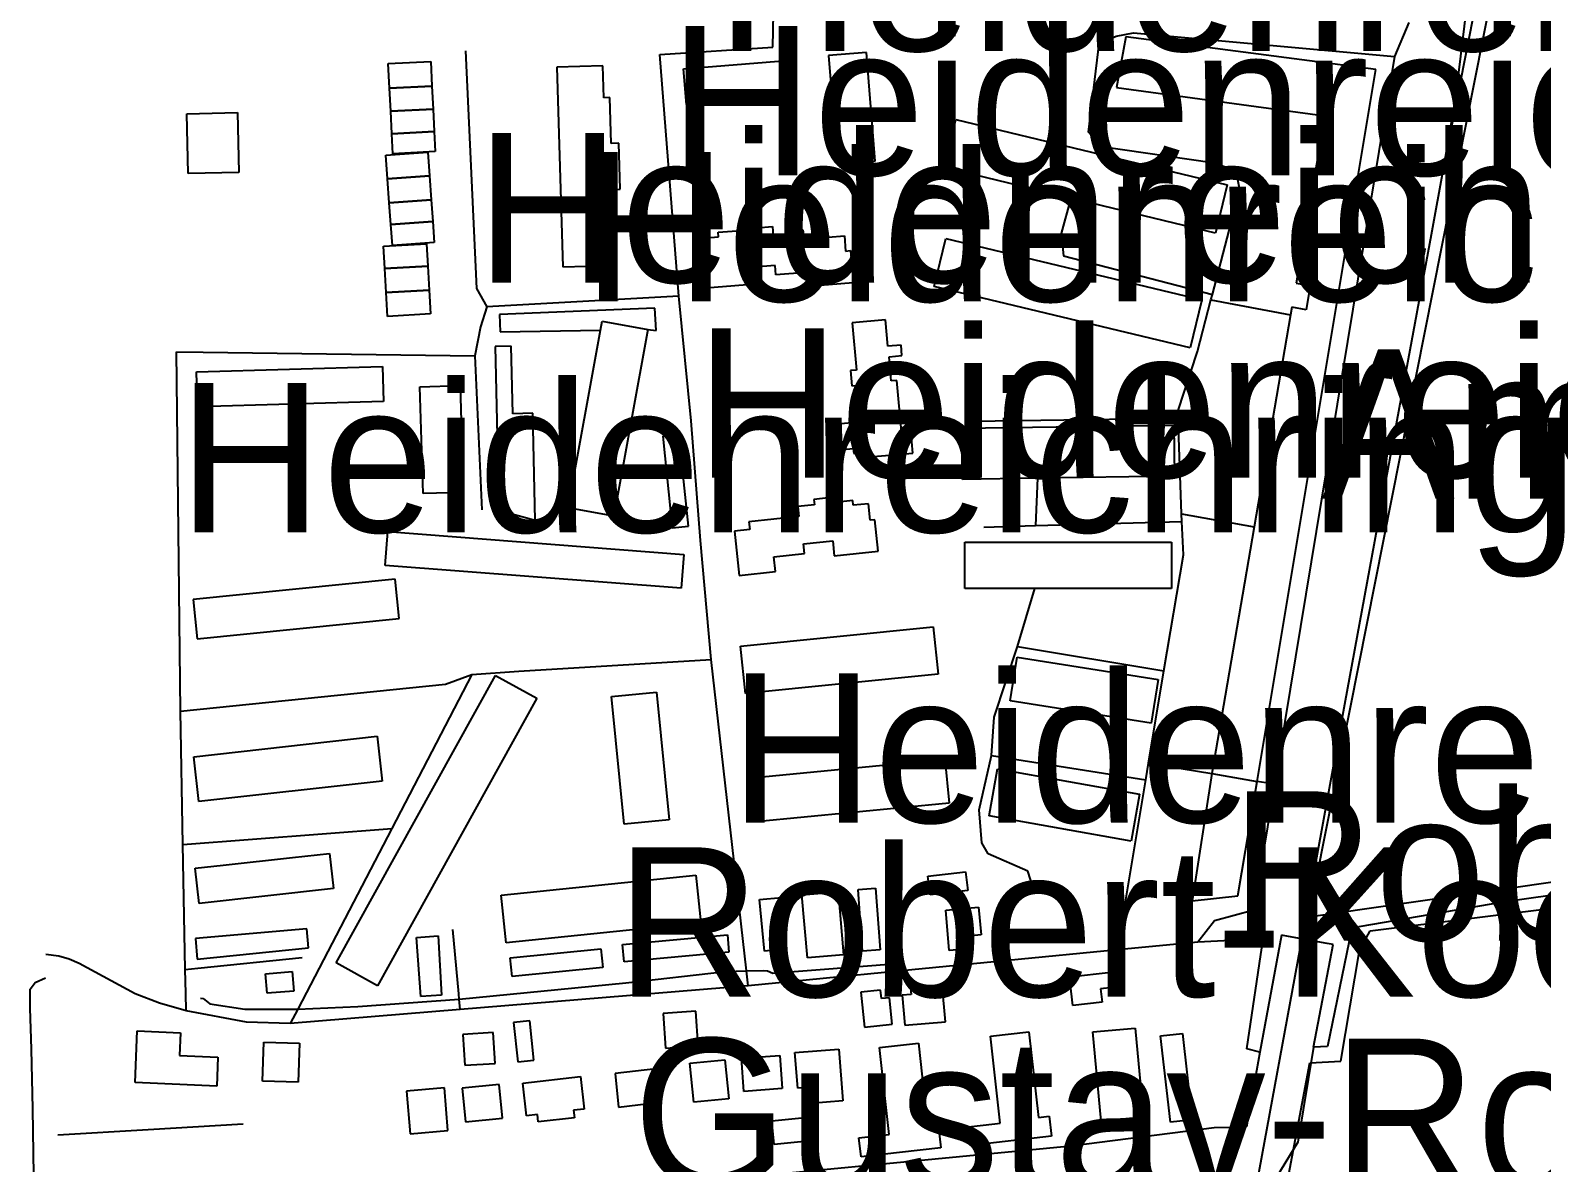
# Model space of a CAD drawing. Extents: x -3657 to 4700, y -7332 to 8131.
# Drawn here: x -3051.8 to -2612.7, y 2268.6 to 2597.7 of the extents above; entities that cross this region are included whole.
import ezdxf

# ---------------------------------------------------------------- set-up
doc = ezdxf.new("R2010")
doc.units = 0
for name, color, linetype in [('OSM_BUILDING_APARTMENTS', 9, 'CONTINUOUS'), ('OSM_BUILDING_DETACHED', 9, 'CONTINUOUS'), ('OSM_BUILDING_GARAGE', 9, 'CONTINUOUS'), ('OSM_BUILDING_TERRACE', 9, 'CONTINUOUS'), ('OSM_BUILDING_YES', 9, 'CONTINUOUS'), ('OSM_HIGHWAY_CYCLEWAY', 8, 'CONTINUOUS'), ('OSM_HIGHWAY_FOOTWAY', 8, 'CONTINUOUS'), ('OSM_HIGHWAY_RESIDENTIAL', 8, 'CONTINUOUS'), ('OSM_HIGHWAY_SERVICE', 8, 'CONTINUOUS'), ('OSM_LABELS', 8, 'CONTINUOUS'), ('OSM_LANDUSE_FARMLAND', 3, 'CONTINUOUS'), ('OSM_RAILWAY_RAIL', 5, 'CONTINUOUS')]:
    doc.layers.add(name, color=color, linetype=linetype)

msp = doc.modelspace()

# ---------------------------------------------------------------- linework, layer by layer
at = {"layer": 'OSM_BUILDING_APARTMENTS'}
for p, q in [((-2733.528387, 2595.861575), (-2736.228455, 2581.072649)), ((-2660.861663, 2586.298811), (-2733.528387, 2595.861575)), ((-2695.363378, 2379.387291), (-2660.861663, 2586.298811)), ((-2736.228455, 2581.072649), (-2675.712038, 2572.821986)), ((-2675.712038, 2572.821986), (-2684.047361, 2524.229803)), ((-2684.047361, 2524.229803), (-2679.974505, 2523.551514)), ((-2679.974505, 2523.551514), (-2681.089421, 2516.512875)), ((-2685.253291, 2517.213403), (-2685.624929, 2515.022863)), ((-2681.089421, 2516.512875), (-2685.253291, 2517.213403)), ((-2685.624929, 2515.022863), (-2696.182499, 2453.431993)), ((-2696.182499, 2453.431993), (-2708.476911, 2381.733504)), ((-2962.973512, 2326.703135), (-2916.640038, 2410.255003)), ((-2916.640038, 2410.255003), (-2904.633836, 2403.605546)), ((-2904.633836, 2403.605546), (-2950.959726, 2320.053679)), ((-2708.476911, 2381.733504), (-2714.27144, 2344.727833)), ((-2700.945541, 2346.151128), (-2695.363378, 2379.387291)), ((-2714.27144, 2344.727833), (-2700.945541, 2346.151128)), ((-2950.959726, 2320.053679), (-2962.973512, 2326.703135))]:
    msp.add_line(p, q, dxfattribs=at)
at = {"layer": 'OSM_BUILDING_DETACHED'}
for p, q in [((-3021.36628, 2291.910243), (-3020.706432, 2306.899319)), ((-3020.706432, 2306.899319), (-3008.161733, 2306.343344)), ((-3008.161733, 2306.343344), (-3008.449943, 2299.771724)), ((-3008.449943, 2299.771724), (-2997.270447, 2299.282466)), ((-2997.270447, 2299.282466), (-2997.642085, 2290.86501)), ((-2997.642085, 2290.86501), (-3021.36628, 2291.910243))]:
    msp.add_line(p, q, dxfattribs=at)
at = {"layer": 'OSM_BUILDING_GARAGE'}
for p, q in [((-2971.422602, 2336.577245), (-3003.815837, 2333.764013)), ((-2970.944781, 2331.050857), (-2971.422602, 2336.577245)), ((-3003.815837, 2333.764013), (-3003.300094, 2327.781726)), ((-2939.590618, 2334.086478), (-2933.318268, 2334.531258)), ((-2938.36952, 2316.906862), (-2939.590618, 2334.086478)), ((-2933.318268, 2334.531258), (-2932.370211, 2317.329403)), ((-3003.300094, 2327.781726), (-2970.944781, 2331.050857)), ((-2932.370211, 2317.329403), (-2938.36952, 2316.906862))]:
    msp.add_line(p, q, dxfattribs=at)
at = {"layer": 'OSM_BUILDING_TERRACE'}
for p, q in [((-2772.83865, 2305.375948), (-2761.636401, 2306.621331)), ((-2761.636401, 2306.621331), (-2758.868073, 2281.747026)), ((-2743.046886, 2306.610212), (-2730.752474, 2307.722161)), ((-2740.703288, 2280.690675), (-2743.046886, 2306.610212)), ((-2730.752474, 2307.722161), (-2728.401291, 2281.802624)), ((-2805.102949, 2302.084578), (-2793.74901, 2303.341081)), ((-2802.289114, 2276.787733), (-2805.102949, 2302.084578)), ((-2793.74901, 2303.341081), (-2790.988266, 2278.477895)), ((-2770.024815, 2280.079102), (-2772.83865, 2305.375948)), ((-2779.224767, 2279.000512), (-2771.564461, 2279.91231)), ((-2771.564461, 2279.91231), (-2770.024815, 2280.079102)), ((-2758.868073, 2281.747026), (-2755.781197, 2282.091731)), ((-2755.781197, 2282.091731), (-2755.144102, 2276.331833)), ((-2728.401291, 2281.802624), (-2740.703288, 2280.690675)), ((-2811.033998, 2275.820337), (-2802.289114, 2276.787733)), ((-2810.427241, 2270.338427), (-2811.033998, 2275.820337)), ((-2790.988266, 2278.477895), (-2787.901391, 2278.8226)), ((-2787.901391, 2278.8226), (-2787.241543, 2272.90703)), ((-2778.595257, 2273.585319), (-2779.224767, 2279.000512)), ((-2755.144102, 2276.331833), (-2778.595257, 2273.585319)), ((-2787.241543, 2272.90703), (-2810.427241, 2270.338427))]:
    msp.add_line(p, q, dxfattribs=at)
at = {"layer": 'OSM_BUILDING_YES'}
for p, q in [((-2808.887595, 2591.258105), (-2819.885064, 2590.368545)), ((-2806.316463, 2559.667626), (-2808.887595, 2591.258105)), ((-2947.774252, 2588.033452), (-2935.449502, 2588.645024)), ((-2947.417782, 2580.894737), (-2947.774252, 2588.033452)), ((-2935.449502, 2588.645024), (-2935.093032, 2581.50631)), ((-2885.467902, 2587.41076), (-2898.786216, 2587.010458)), ((-2898.786216, 2587.010458), (-2897.034205, 2528.933348)), ((-2885.187277, 2578.114864), (-2885.467902, 2587.41076)), ((-2862.001578, 2586.487842), (-2831.997449, 2588.978609)), ((-2831.997449, 2588.978609), (-2831.140405, 2578.670839)), ((-2819.885064, 2590.368545), (-2817.313932, 2558.778067)), ((-2861.144534, 2576.191192), (-2862.001578, 2586.487842)), ((-2935.093032, 2581.50631), (-2947.417782, 2580.894737)), ((-2947.417782, 2580.894737), (-2935.093032, 2581.50631)), ((-2947.084066, 2574.211922), (-2947.417782, 2580.894737)), ((-2935.093032, 2581.50631), (-2934.759316, 2574.823494)), ((-2883.412513, 2578.170462), (-2885.187277, 2578.114864)), ((-2883.010536, 2564.827071), (-2883.412513, 2578.170462)), ((-2831.140405, 2578.670839), (-2861.144534, 2576.191192)), ((-3006.311125, 2573.478036), (-2991.559347, 2573.811621)), ((-3005.924317, 2556.087149), (-3006.311125, 2573.478036)), ((-2991.559347, 2573.811621), (-2991.17254, 2556.420734)), ((-2934.759316, 2574.823494), (-2947.084066, 2574.211922)), ((-2947.084066, 2574.211922), (-2934.759316, 2574.823494)), ((-2946.765518, 2567.673661), (-2947.084066, 2574.211922)), ((-2934.759316, 2574.823494), (-2934.440769, 2568.285233)), ((-2786.278316, 2557.810671), (-2782.895646, 2571.810112)), ((-2782.895646, 2571.810112), (-2704.062755, 2552.78466)), ((-2934.440769, 2568.285233), (-2946.765518, 2567.673661)), ((-2946.765518, 2567.673661), (-2934.440769, 2568.285233)), ((-2946.477309, 2561.847047), (-2946.765518, 2567.673661)), ((-2934.440769, 2568.285233), (-2934.152559, 2562.458619)), ((-2880.77312, 2564.893788), (-2883.010536, 2564.827071)), ((-2880.371144, 2551.517038), (-2880.77312, 2564.893788)), ((-2948.479607, 2561.480103), (-2936.3293, 2562.347424)), ((-2947.986617, 2554.586018), (-2948.479607, 2561.480103)), ((-2934.152559, 2562.458619), (-2946.477309, 2561.847047)), ((-2936.3293, 2562.347424), (-2935.83631, 2555.453338)), ((-2991.17254, 2556.420734), (-3005.924317, 2556.087149)), ((-2817.313932, 2558.778067), (-2806.316463, 2559.667626)), ((-2749.524016, 2548.937316), (-2786.278316, 2557.810671)), ((-2935.83631, 2555.453338), (-2947.986617, 2554.586018)), ((-2947.986617, 2554.586018), (-2935.83631, 2555.453338)), ((-2947.486042, 2547.547379), (-2947.986617, 2554.586018)), ((-2935.83631, 2555.453338), (-2935.335735, 2548.414699)), ((-2881.971465, 2551.47256), (-2880.371144, 2551.517038)), ((-2881.637749, 2540.341948), (-2881.971465, 2551.47256)), ((-2704.062755, 2552.78466), (-2707.445425, 2538.785219)), ((-2935.335735, 2548.414699), (-2947.486042, 2547.547379)), ((-2947.486042, 2547.547379), (-2935.335735, 2548.414699)), ((-2947.038559, 2541.320463), (-2947.486042, 2547.547379)), ((-2935.335735, 2548.414699), (-2934.888252, 2542.187783)), ((-2707.445425, 2538.785219), (-2749.524016, 2548.937316)), ((-2934.888252, 2542.187783), (-2947.038559, 2541.320463)), ((-2947.038559, 2541.320463), (-2934.888252, 2542.187783)), ((-2946.606245, 2535.215862), (-2947.038559, 2541.320463)), ((-2934.888252, 2542.187783), (-2934.455938, 2536.083182)), ((-2883.640047, 2540.275231), (-2881.637749, 2540.341948)), ((-2883.313915, 2529.344769), (-2883.640047, 2540.275231)), ((-2851.952167, 2539.040967), (-2845.179243, 2539.585822)), ((-2851.845984, 2537.65103), (-2851.952167, 2539.040967)), ((-2845.300594, 2541.109193), (-2840.772671, 2541.476136)), ((-2845.179243, 2539.585822), (-2845.300594, 2541.109193)), ((-2840.772671, 2541.476136), (-2840.681657, 2540.353067)), ((-2840.681657, 2540.353067), (-2836.184072, 2540.708891)), ((-2836.184072, 2540.708891), (-2835.971707, 2537.973496)), ((-2835.971707, 2537.973496), (-2831.671317, 2538.3182)), ((-2831.754746, 2539.40791), (-2827.310252, 2539.763734)), ((-2831.671317, 2538.3182), (-2831.754746, 2539.40791)), ((-2827.310252, 2539.763734), (-2827.196485, 2538.351559)), ((-2827.196485, 2538.351559), (-2820.044338, 2538.918653)), ((-2820.044338, 2538.918653), (-2819.938156, 2537.639911)), ((-2949.207715, 2534.960113), (-2936.716107, 2535.68288)), ((-2948.828492, 2528.46633), (-2949.207715, 2534.960113)), ((-2934.455938, 2536.083182), (-2946.606245, 2535.215862)), ((-2936.716107, 2535.68288), (-2936.336884, 2529.189097)), ((-2857.837709, 2537.172892), (-2851.845984, 2537.65103)), ((-2856.677286, 2522.695313), (-2857.837709, 2537.172892)), ((-2819.938156, 2537.639911), (-2815.258543, 2538.017974)), ((-2815.258543, 2538.017974), (-2814.902073, 2533.581296)), ((-2789.183165, 2523.306885), (-2785.846002, 2537.21737)), ((-2785.846002, 2537.21737), (-2711.465189, 2519.381704)), ((-2814.902073, 2533.581296), (-2813.46861, 2533.692491)), ((-2813.46861, 2533.692491), (-2812.725333, 2524.340998)), ((-2936.336884, 2529.189097), (-2948.828492, 2528.46633)), ((-2948.828492, 2528.46633), (-2936.336884, 2529.189097)), ((-2948.426516, 2521.472169), (-2948.828492, 2528.46633)), ((-2936.336884, 2529.189097), (-2935.934908, 2522.194936)), ((-2897.034205, 2528.933348), (-2883.313915, 2529.344769)), ((-2835.387703, 2529.33365), (-2843.8823, 2528.655361)), ((-2843.8823, 2528.655361), (-2843.487908, 2523.751665)), ((-2835.175338, 2526.653852), (-2835.387703, 2529.33365)), ((-2826.233258, 2527.3655), (-2835.175338, 2526.653852)), ((-2825.907127, 2523.295765), (-2826.233258, 2527.3655)), ((-2935.934908, 2522.194936), (-2948.426516, 2521.472169)), ((-2948.426516, 2521.472169), (-2935.934908, 2522.194936)), ((-2948.024539, 2514.555844), (-2948.426516, 2521.472169)), ((-2935.934908, 2522.194936), (-2935.532931, 2515.278611)), ((-2843.487908, 2523.751665), (-2856.677286, 2522.695313)), ((-2812.725333, 2524.340998), (-2825.907127, 2523.295765)), ((-2714.802352, 2505.471219), (-2789.183165, 2523.306885)), ((-2870.329317, 2517.002133), (-2915.4872, 2515.167416)), ((-2869.919756, 2510.48611), (-2870.329317, 2517.002133)), ((-2711.465189, 2519.381704), (-2714.802352, 2505.471219)), ((-2935.532931, 2515.278611), (-2948.024539, 2514.555844)), ((-2915.4872, 2515.167416), (-2915.282419, 2510.085808)), ((-2886.142919, 2510.597305), (-2885.672682, 2513.188147)), ((-2886.142919, 2510.597305), (-2885.672682, 2513.188147)), ((-2885.672682, 2513.188147), (-2872.354368, 2510.752978)), ((-2885.672682, 2513.188147), (-2872.354368, 2510.752978)), ((-2803.33577, 2513.532851), (-2812.990789, 2512.687769)), ((-2812.990789, 2512.687769), (-2811.777275, 2498.966316)), ((-2802.660753, 2505.893759), (-2803.33577, 2513.532851)), ((-2915.282419, 2510.085808), (-2886.142919, 2510.597305)), ((-2895.56282, 2458.925022), (-2886.142919, 2510.597305)), ((-2872.354368, 2510.752978), (-2882.25209, 2456.489854)), ((-2872.354368, 2510.752978), (-2869.919756, 2510.48611)), ((-2912.066608, 2505.971596), (-2916.74622, 2505.87152)), ((-2916.74622, 2505.87152), (-2915.69198, 2458.235614)), ((-2911.626709, 2486.278974), (-2912.066608, 2505.971596)), ((-2798.823015, 2506.238464), (-2802.660753, 2505.893759)), ((-2802.273945, 2502.847018), (-2798.549974, 2503.169484)), ((-2798.549974, 2503.169484), (-2798.823015, 2506.238464)), ((-3003.512458, 2498.443699), (-2949.458002, 2500.000428)), ((-2949.458002, 2500.000428), (-2949.169793, 2489.88169)), ((-2811.777275, 2498.966316), (-2813.46861, 2498.821762)), ((-2813.46861, 2498.821762), (-2813.074218, 2494.351726)), ((-2801.652019, 2495.80838), (-2802.273945, 2502.847018)), ((-3003.216664, 2488.324961), (-3003.512458, 2498.443699)), ((-2938.589469, 2494.129336), (-2926.879061, 2494.462921)), ((-2926.879061, 2494.462921), (-2925.984094, 2463.406178)), ((-2813.074218, 2494.351726), (-2810.912646, 2494.540757)), ((-2810.912646, 2494.540757), (-2809.979758, 2483.921642)), ((-2800.013775, 2495.952933), (-2801.652019, 2495.80838)), ((-2798.701664, 2481.130649), (-2800.013775, 2495.952933)), ((-2937.694503, 2463.072593), (-2938.589469, 2494.129336)), ((-2949.169793, 2489.88169), (-3003.216664, 2488.324961)), ((-2905.801843, 2486.412408), (-2911.626709, 2486.278974)), ((-2905.111657, 2455.377904), (-2905.801843, 2486.412408)), ((-2809.979758, 2483.921642), (-2818.436432, 2483.176636)), ((-2818.436432, 2483.176636), (-2817.776584, 2475.704337)), ((-2795.94092, 2481.375278), (-2798.701664, 2481.130649)), ((-2795.364501, 2474.814777), (-2795.94092, 2481.375278)), ((-2781.173973, 2482.064687), (-2719.557809, 2482.943127)), ((-2780.961609, 2467.209044), (-2781.173973, 2482.064687)), ((-2719.557809, 2482.943127), (-2719.345444, 2468.098604)), ((-2863.344028, 2480.22997), (-2868.031225, 2479.740713)), ((-2868.031225, 2479.740713), (-2865.262897, 2453.120647)), ((-2860.5757, 2453.609905), (-2863.344028, 2480.22997)), ((-2817.776584, 2475.704337), (-2812.672242, 2476.149117)), ((-2812.672242, 2476.149117), (-2812.543306, 2474.692463)), ((-2812.543306, 2474.692463), (-2807.97746, 2475.092765)), ((-2807.97746, 2475.092765), (-2807.856109, 2473.713948)), ((-2807.856109, 2473.713948), (-2795.364501, 2474.814777)), ((-2719.345444, 2468.098604), (-2759.18662, 2467.52039)), ((-2759.18662, 2467.52039), (-2780.961609, 2467.209044)), ((-2925.984094, 2463.406178), (-2937.694503, 2463.072593)), ((-2823.965504, 2459.792343), (-2828.789222, 2459.280846)), ((-2828.789222, 2459.280846), (-2828.485843, 2456.434256)), ((-2819.998831, 2461.82721), (-2824.139947, 2461.39355)), ((-2824.139947, 2461.39355), (-2823.965504, 2459.792343)), ((-2819.831973, 2460.281601), (-2819.998831, 2461.82721)), ((-2812.854269, 2461.026607), (-2819.831973, 2460.281601)), ((-2812.710164, 2459.670028), (-2812.854269, 2461.026607)), ((-2808.296007, 2460.137047), (-2812.710164, 2459.670028)), ((-2807.787848, 2455.344546), (-2808.296007, 2460.137047)), ((-2915.69198, 2458.235614), (-2905.111657, 2455.377904)), ((-2882.25209, 2456.489854), (-2895.56282, 2458.925022)), ((-2828.485843, 2456.434256), (-2843.017671, 2454.877527)), ((-2843.017671, 2454.877527), (-2842.774969, 2452.598031)), ((-2806.460568, 2455.489099), (-2807.787848, 2455.344546)), ((-2805.489757, 2446.348876), (-2806.460568, 2455.489099)), ((-2948.646465, 2442.190186), (-2947.888019, 2452.030937)), ((-2947.888019, 2452.030937), (-2861.963656, 2445.3926)), ((-2865.262897, 2453.120647), (-2860.5757, 2453.609905)), ((-2842.774969, 2452.598031), (-2847.211879, 2452.131012)), ((-2847.211879, 2452.131012), (-2845.846676, 2439.287998)), ((-2827.12064, 2448.45046), (-2818.663966, 2449.351139)), ((-2826.817262, 2445.648348), (-2827.12064, 2448.45046)), ((-2818.663966, 2449.351139), (-2818.201314, 2445.003418)), ((-2818.201314, 2445.003418), (-2805.489757, 2446.348876)), ((-2780.241085, 2448.961957), (-2720.278333, 2448.961957)), ((-2780.241085, 2435.485132), (-2780.241085, 2448.961957)), ((-2720.278333, 2448.961957), (-2720.278333, 2435.485132)), ((-2862.722102, 2435.562968), (-2948.646465, 2442.190186)), ((-2861.963656, 2445.3926), (-2862.722102, 2435.562968)), ((-2835.782095, 2444.692072), (-2826.817262, 2445.648348)), ((-2835.327028, 2440.411067), (-2835.782095, 2444.692072)), ((-2945.779539, 2438.242766), (-3004.498438, 2432.24936)), ((-2944.619116, 2426.823047), (-2945.779539, 2438.242766)), ((-2845.846676, 2439.287998), (-2835.327028, 2440.411067)), ((-2759.922313, 2435.485132), (-2780.241085, 2435.485132)), ((-2720.278333, 2435.485132), (-2759.922313, 2435.485132)), ((-3004.498438, 2432.24936), (-3003.338016, 2420.84076)), ((-3003.338016, 2420.84076), (-2944.619116, 2426.823047)), ((-2845.42953, 2418.705817), (-2789.441036, 2424.332281)), ((-2789.441036, 2424.332281), (-2788.060664, 2410.599707)), ((-2844.049158, 2404.973244), (-2845.42953, 2418.705817)), ((-2767.066875, 2402.849421), (-2765.049409, 2415.525643)), ((-2765.049409, 2415.525643), (-2724.093317, 2409.00962)), ((-2788.060664, 2410.599707), (-2844.049158, 2404.973244)), ((-2724.093317, 2409.00962), (-2726.110784, 2396.333398)), ((-2882.896769, 2404.105924), (-2869.874249, 2405.384665)), ((-2879.248643, 2366.977938), (-2882.896769, 2404.105924)), ((-2869.874249, 2405.384665), (-2866.226123, 2368.256679)), ((-2726.110784, 2396.333398), (-2767.066875, 2402.849421)), ((-3004.255736, 2386.603842), (-2951.005232, 2392.57501)), ((-2951.005232, 2392.57501), (-2949.541431, 2379.531845)), ((-3002.791935, 2373.571797), (-3004.255736, 2386.603842)), ((-2842.206134, 2380.421404), (-2786.073536, 2385.903314)), ((-2786.073536, 2385.903314), (-2784.822099, 2373.138137)), ((-2840.954698, 2367.645107), (-2842.206134, 2380.421404)), ((-2773.19512, 2369.446465), (-2770.768092, 2383.067843)), ((-2770.768092, 2383.067843), (-2729.523792, 2375.728978)), ((-2949.541431, 2379.531845), (-3002.791935, 2373.571797)), ((-2784.822099, 2373.138137), (-2840.954698, 2367.645107)), ((-2729.523792, 2375.728978), (-2731.943235, 2362.1076)), ((-2866.226123, 2368.256679), (-2879.248643, 2366.977938)), ((-2731.943235, 2362.1076), (-2773.19512, 2369.446465)), ((-2975.578887, 2357.326218), (-2964.816537, 2358.516004)), ((-2964.816537, 2358.516004), (-2963.686452, 2348.319429)), ((-3003.90685, 2354.190521), (-2995.730801, 2355.0912)), ((-3002.776766, 2343.993946), (-3003.90685, 2354.190521)), ((-2995.730801, 2355.0912), (-2975.578887, 2357.326218)), ((-2914.979041, 2346.406876), (-2858.45205, 2352.200132)), ((-2858.45205, 2352.200132), (-2857.026172, 2338.323005)), ((-2790.980682, 2351.888786), (-2780.066642, 2353.134169)), ((-2790.366341, 2346.462474), (-2790.980682, 2351.888786)), ((-2780.066642, 2353.134169), (-2779.444716, 2347.707857)), ((-2963.686452, 2348.319429), (-3002.776766, 2343.993946)), ((-2913.560747, 2332.529749), (-2914.979041, 2346.406876)), ((-2839.885289, 2345.061418), (-2833.468835, 2345.66187)), ((-2833.468835, 2345.66187), (-2832.042956, 2330.728391)), ((-2827.590877, 2346.440235), (-2817.101567, 2347.363153)), ((-2825.967802, 2328.148669), (-2827.590877, 2346.440235)), ((-2817.101567, 2347.363153), (-2815.486077, 2329.071587)), ((-2811.29187, 2348.019203), (-2806.202696, 2348.386146)), ((-2810.002511, 2330.072341), (-2811.29187, 2348.019203)), ((-2806.202696, 2348.386146), (-2804.913338, 2330.439285)), ((-2779.444716, 2347.707857), (-2790.366341, 2346.462474)), ((-2838.45941, 2330.116819), (-2839.885289, 2345.061418)), ((-2785.815664, 2342.025796), (-2776.259242, 2342.848638)), ((-2784.80693, 2330.261373), (-2785.815664, 2342.025796)), ((-2776.259242, 2342.848638), (-2775.576641, 2334.820365)), ((-2857.026172, 2338.323005), (-2913.560747, 2332.529749)), ((-2879.71888, 2332.051611), (-2849.267268, 2334.842604)), ((-2879.256228, 2326.981122), (-2879.71888, 2332.051611)), ((-2849.267268, 2334.842604), (-2848.797031, 2329.772115)), ((-2775.576641, 2334.820365), (-2779.308196, 2334.4979)), ((-2779.308196, 2334.4979), (-2778.989649, 2330.75063)), ((-2912.332064, 2328.13755), (-2886.006398, 2330.76175)), ((-2911.793567, 2322.766835), (-2912.332064, 2328.13755)), ((-2886.006398, 2330.76175), (-2885.475486, 2325.379916)), ((-2848.797031, 2329.772115), (-2879.256228, 2326.981122)), ((-2832.042956, 2330.728391), (-2838.45941, 2330.116819)), ((-2815.486077, 2329.071587), (-2825.967802, 2328.148669)), ((-2804.913338, 2330.439285), (-2810.002511, 2330.072341)), ((-2778.989649, 2330.75063), (-2784.80693, 2330.261373)), ((-2983.466727, 2323.500721), (-2975.730576, 2324.167891)), ((-2982.981322, 2317.918736), (-2983.466727, 2323.500721)), ((-2975.730576, 2324.167891), (-2975.252755, 2318.463591)), ((-2885.475486, 2325.379916), (-2911.793567, 2322.766835)), ((-2749.850148, 2322.622281), (-2737.775686, 2323.978859)), ((-2737.775686, 2323.978859), (-2737.267527, 2319.531062)), ((-2804.754064, 2318.774937), (-2810.541008, 2318.152245)), ((-2804.488608, 2316.317529), (-2804.754064, 2318.774937)), ((-2786.839566, 2320.153754), (-2796.016764, 2319.342031)), ((-2796.016764, 2319.342031), (-2795.849906, 2317.518434)), ((-2785.899093, 2309.601355), (-2786.839566, 2320.153754)), ((-2748.909675, 2314.282662), (-2749.850148, 2322.622281)), ((-2737.267527, 2319.531062), (-2740.862561, 2319.119641)), ((-2740.862561, 2319.119641), (-2740.422663, 2315.238938)), ((-2975.252755, 2318.463591), (-2982.981322, 2317.918736)), ((-2810.541008, 2318.152245), (-2809.441261, 2307.97791)), ((-2802.182931, 2316.573277), (-2804.488608, 2316.317529)), ((-2801.348641, 2308.84523), (-2802.182931, 2316.573277)), ((-2795.849906, 2317.518434), (-2798.451376, 2317.284925)), ((-2798.451376, 2317.284925), (-2797.670177, 2308.556123)), ((-2740.422663, 2315.238938), (-2748.909675, 2314.282662)), ((-2858.467219, 2312.614738), (-2867.940211, 2311.958688)), ((-2867.940211, 2311.958688), (-2867.242441, 2301.940025)), ((-2857.769449, 2302.607195), (-2858.467219, 2312.614738)), ((-2917.292302, 2306.410061), (-2926.143368, 2305.854086)), ((-2926.143368, 2305.854086), (-2925.582118, 2296.914014)), ((-2916.731051, 2297.469989), (-2917.292302, 2306.410061)), ((-2906.696809, 2309.890462), (-2911.399175, 2309.390085)), ((-2911.399175, 2309.390085), (-2910.170492, 2297.925888)), ((-2905.468126, 2298.426265), (-2906.696809, 2309.890462)), ((-2809.441261, 2307.97791), (-2801.348641, 2308.84523)), ((-2797.670177, 2308.556123), (-2785.899093, 2309.601355)), ((-2723.395547, 2305.487143), (-2717.085275, 2306.198791)), ((-2717.085275, 2306.198791), (-2714.241102, 2281.090976)), ((-2984.293433, 2292.299425), (-2983.974886, 2303.674666)), ((-2983.974886, 2303.674666), (-2973.599343, 2303.385559)), ((-2973.599343, 2303.385559), (-2973.91789, 2291.999199)), ((-2867.242441, 2301.940025), (-2857.769449, 2302.607195)), ((-2829.646266, 2300.627925), (-2816.911955, 2301.628679)), ((-2816.911955, 2301.628679), (-2815.721195, 2286.561767)), ((-2720.551374, 2280.379329), (-2723.395547, 2305.487143)), ((-2925.582118, 2296.914014), (-2916.731051, 2297.469989)), ((-2910.170492, 2297.925888), (-2905.468126, 2298.426265)), ((-2860.135801, 2297.514467), (-2849.957454, 2298.54858)), ((-2858.990547, 2286.183704), (-2860.135801, 2297.514467)), ((-2849.957454, 2298.54858), (-2848.8122, 2287.206697)), ((-2845.15649, 2298.948881), (-2833.992162, 2299.749485)), ((-2844.473888, 2289.352759), (-2845.15649, 2298.948881)), ((-2833.992162, 2299.749485), (-2833.301976, 2290.153363)), ((-2828.834729, 2290.309036), (-2829.646266, 2300.627925)), ((-2908.676353, 2291.765689), (-2891.929863, 2293.633764)), ((-2891.929863, 2293.633764), (-2890.883207, 2284.215554)), ((-2870.010769, 2295.857663), (-2881.872867, 2294.523323)), ((-2881.872867, 2294.523323), (-2880.879303, 2284.73817)), ((-2868.888269, 2286.161465), (-2870.010769, 2295.857663)), ((-2973.91789, 2291.999199), (-2984.293433, 2292.299425)), ((-2931.460075, 2290.342394), (-2942.465129, 2289.430596)), ((-2942.465129, 2289.430596), (-2941.433642, 2277.043481)), ((-2930.436173, 2277.955279), (-2931.460075, 2290.342394)), ((-2915.600967, 2291.332029), (-2926.310226, 2290.275677)), ((-2926.310226, 2290.275677), (-2925.331831, 2280.457165)), ((-2914.630156, 2281.513517), (-2915.600967, 2291.332029)), ((-2907.614529, 2282.247403), (-2908.676353, 2291.765689)), ((-2833.301976, 2290.153363), (-2844.473888, 2289.352759)), ((-2825.558241, 2290.564784), (-2828.834729, 2290.309036)), ((-2825.179018, 2285.816761), (-2825.558241, 2290.564784)), ((-2890.883207, 2284.215554), (-2893.94733, 2283.870849)), ((-2893.94733, 2283.870849), (-2893.697042, 2281.635831)), ((-2880.879303, 2284.73817), (-2868.888269, 2286.161465)), ((-2848.8122, 2287.206697), (-2858.990547, 2286.183704)), ((-2815.721195, 2286.561767), (-2825.179018, 2285.816761)), ((-2925.331831, 2280.457165), (-2914.630156, 2281.513517)), ((-2904.43664, 2282.603227), (-2907.614529, 2282.247403)), ((-2904.193937, 2280.468285), (-2904.43664, 2282.603227)), ((-2893.697042, 2281.635831), (-2904.193937, 2280.468285)), ((-2836.343345, 2280.768511), (-2825.740268, 2281.835982)), ((-2835.645575, 2273.907784), (-2836.343345, 2280.768511)), ((-2825.740268, 2281.835982), (-2825.050082, 2274.986375)), ((-2714.241102, 2281.090976), (-2720.551374, 2280.379329)), ((-2941.433642, 2277.043481), (-2930.436173, 2277.955279)), ((-2825.050082, 2274.986375), (-2835.645575, 2273.907784))]:
    msp.add_line(p, q, dxfattribs=at)
at = {"layer": 'OSM_HIGHWAY_CYCLEWAY'}
for p, q in [((-2836.108227, 2592.803714), (-2834.568581, 2652.782258)), ((-2568.073362, 2352.24461), (-2624.016349, 2344.305292)), ((-2624.016349, 2344.305292), (-2665.821901, 2337.144339)), ((-2665.821901, 2337.144339), (-2668.612982, 2333.030126)), ((-2698.366824, 2301.662038), (-2693.626536, 2333.630579)), ((-2688.249153, 2334.70917), (-2694.55184, 2300.750239)), ((-2686.262024, 2334.397824), (-2688.249153, 2334.70917)), ((-2674.976345, 2332.362957), (-2686.262024, 2334.397824)), ((-2678.943019, 2302.173534), (-2673.292595, 2332.062731)), ((-2673.292595, 2332.062731), (-2674.976345, 2332.362957)), ((-2668.612982, 2333.030126), (-2674.870163, 2302.418163)), ((-2694.55184, 2300.750239), (-2698.366824, 2301.662038)), ((-2678.943019, 2302.173534), (-2683.56954, 2274.563834)), ((-2674.870163, 2302.418163), (-2678.943019, 2302.173534)), ((-2694.55184, 2300.750239), (-2698.473007, 2279.03387)), ((-2683.56954, 2274.563834), (-2689.77363, 2264.400618))]:
    msp.add_line(p, q, dxfattribs=at)
at = {"layer": 'OSM_HIGHWAY_FOOTWAY'}
for p, q in [((-2868.933776, 2590.70213), (-2836.108227, 2592.803714)), ((-2749.524016, 2548.937316), (-2752.322682, 2538.651785)), ((-2752.322682, 2538.651785), (-2751.579405, 2532.158001)), ((-2708.78029, 2519.359465), (-2685.624929, 2515.022863)), ((-2759.18662, 2467.52039), (-2759.732701, 2453.776697)), ((-2717.350731, 2457.179262), (-2696.182499, 2453.431993)), ((-2764.935642, 2418.672459), (-2759.922313, 2435.485132)), ((-2771.799579, 2398.079159), (-2764.935642, 2418.672459)), ((-2923.541898, 2410.499632), (-2909.882283, 2411.455908)), ((-2923.541898, 2410.499632), (-2946.780687, 2365.788152)), ((-2931.164281, 2407.719759), (-2923.541898, 2410.499632)), ((-2772.542856, 2386.959666), (-2771.799579, 2398.079159)), ((-2776.069631, 2371.192225), (-2772.542856, 2386.959666)), ((-2726.907152, 2384.702409), (-2708.476911, 2381.733504)), ((-2708.476911, 2381.733504), (-2695.363378, 2379.387291)), ((-2690.296957, 2378.675644), (-2695.363378, 2379.387291)), ((-2775.326354, 2361.551625), (-2776.069631, 2371.192225)), ((-3007.448794, 2361.084606), (-2946.780687, 2365.788152)), ((-2946.780687, 2365.788152), (-2974.084748, 2313.259669)), ((-2773.468161, 2358.393689), (-2775.326354, 2361.551625)), ((-2761.970117, 2353.389918), (-2773.468161, 2358.393689)), ((-2760.483563, 2348.753089), (-2761.970117, 2353.389918)), ((-2878.808745, 2320.876521), (-2849.767842, 2324.17901)), ((-2849.767842, 2324.17901), (-2843.715442, 2324.390281)), ((-2843.715442, 2324.390281), (-2838.891724, 2324.434759)), ((-2838.891724, 2324.434759), (-2837.617535, 2324.390281)), ((-2837.617535, 2324.390281), (-2836.093058, 2323.723111)), ((-2836.093058, 2323.723111), (-2799.831748, 2326.525223)), ((-2799.831748, 2326.525223), (-2799.619384, 2324.256847)), ((-3051.810308, 2319.097402), (-3050.38443, 2321.032194)), ((-3051.810308, 2313.504297), (-3051.810308, 2319.097402)), ((-3050.38443, 2321.032194), (-3047.335476, 2322.355414)), ((-2927.159686, 2316.150737), (-2878.808745, 2320.876521)), ((-3002.344451, 2316.406485), (-3001.578421, 2316.350887)), ((-3001.578421, 2316.350887), (-2999.598876, 2314.827517)), ((-2999.598876, 2314.827517), (-2989.481205, 2313.248549)), ((-2956.625318, 2314.015794), (-2927.159686, 2316.150737)), ((-3051.408332, 2301.60644), (-3051.810308, 2313.504297)), ((-2989.481205, 2313.248549), (-2974.084748, 2313.259669)), ((-2974.084748, 2313.259669), (-2976.253904, 2309.078739)), ((-2974.084748, 2313.259669), (-2956.625318, 2314.015794)), ((-3051.097369, 2284.271151), (-3051.408332, 2301.60644)), ((-3050.58921, 2254.993527), (-3051.097369, 2284.271151))]:
    msp.add_line(p, q, dxfattribs=at)
at = {"layer": 'OSM_HIGHWAY_RESIDENTIAL'}
for p, q in [((-2651.259735, 2599.964667), (-2655.438773, 2590.079438)), ((-2925.347, 2591.747362), (-2922.199448, 2522.695313)), ((-2863.412288, 2520.449175), (-2868.933776, 2590.70213)), ((-2655.438773, 2590.079438), (-2690.296957, 2378.675644)), ((-2922.199448, 2522.695313), (-2919.150495, 2517.402434)), ((-2919.150495, 2517.402434), (-2920.97835, 2511.509103)), ((-2863.412288, 2520.449175), (-2919.150495, 2517.402434)), ((-2859.748993, 2484.255227), (-2863.412288, 2520.449175)), ((-2920.97835, 2511.509103), (-2922.654516, 2503.091647)), ((-3008.192071, 2399.813799), (-3009.322156, 2504.248075)), ((-3009.322156, 2504.248075), (-3001.578421, 2504.147999)), ((-3001.578421, 2504.147999), (-2922.654516, 2503.091647)), ((-2922.654516, 2503.091647), (-2920.62188, 2458.335689)), ((-2857.102016, 2449.484573), (-2859.748993, 2484.255227)), ((-2854.01514, 2414.880712), (-2857.102016, 2449.484573)), ((-2843.715442, 2324.390281), (-2854.01514, 2414.880712)), ((-3007.448794, 2361.084606), (-3008.192071, 2399.813799)), ((-2690.296957, 2378.675644), (-2696.334189, 2342.048035)), ((-3006.758608, 2324.801702), (-3007.448794, 2361.084606)), ((-2696.334189, 2342.048035), (-2707.733634, 2338.956816)), ((-2707.733634, 2338.956816), (-2712.57252, 2332.696542)), ((-2712.57252, 2332.696542), (-2735.962999, 2330.483763)), ((-2693.626536, 2333.630579), (-2712.57252, 2332.696542)), ((-3043.512908, 2328.604568), (-3047.267216, 2329.138304)), ((-3040.486708, 2327.815084), (-3043.512908, 2328.604568)), ((-3037.589443, 2326.502984), (-3040.486708, 2327.815084)), ((-2735.962999, 2330.483763), (-2799.619384, 2324.256847)), ((-3021.313189, 2317.662988), (-3037.589443, 2326.502984)), ((-3006.622088, 2317.929855), (-3006.758608, 2324.801702)), ((-2843.214867, 2319.998081), (-2843.715442, 2324.390281)), ((-2799.619384, 2324.256847), (-2843.214867, 2319.998081)), ((-2843.214867, 2319.998081), (-2926.879061, 2313.126235)), ((-3014.244471, 2314.97207), (-3021.313189, 2317.662988)), ((-3006.52349, 2312.770411), (-3014.244471, 2314.97207)), ((-3006.52349, 2312.770411), (-3006.622088, 2317.929855)), ((-2988.995799, 2309.412324), (-3006.52349, 2312.770411)), ((-2926.879061, 2313.126235), (-2976.253904, 2309.078739)), ((-2976.253904, 2309.078739), (-2988.995799, 2309.412324)), ((-2749.440587, 2273.529721), (-2707.854985, 2278.855958)), ((-2707.854985, 2278.855958), (-2698.473007, 2279.03387)), ((-2876.814031, 2261.27604), (-2749.440587, 2273.529721))]:
    msp.add_line(p, q, dxfattribs=at)
at = {"layer": 'OSM_HIGHWAY_SERVICE'}
for p, q in [((-2741.203862, 2593.893424), (-2736.289131, 2596.028367)), ((-2736.289131, 2596.028367), (-2731.283387, 2596.962404)), ((-2731.283387, 2596.962404), (-2655.438773, 2590.079438)), ((-2744.358998, 2568.11844), (-2741.203862, 2593.893424)), ((-2740.460585, 2563.859675), (-2744.358998, 2568.11844)), ((-2708.370729, 2559.222846), (-2740.460585, 2563.859675)), ((-2701.506791, 2556.998948), (-2708.370729, 2559.222846)), ((-2700.391875, 2551.428082), (-2701.506791, 2556.998948)), ((-2708.35556, 2520.982911), (-2700.391875, 2551.428082)), ((-2751.579405, 2532.158001), (-2708.35556, 2520.982911)), ((-2708.78029, 2519.359465), (-2708.35556, 2520.982911)), ((-2712.709041, 2504.325911), (-2708.78029, 2519.359465)), ((-2718.389802, 2486.901666), (-2712.709041, 2504.325911)), ((-2718.321542, 2484.922396), (-2718.389802, 2486.901666)), ((-2718.321542, 2484.922396), (-2778.162942, 2484.066195)), ((-2717.350731, 2457.179262), (-2718.321542, 2484.922396)), ((-2759.732701, 2453.776697), (-2717.274886, 2454.999842)), ((-2717.274886, 2454.999842), (-2717.350731, 2457.179262)), ((-2716.781896, 2445.314763), (-2717.274886, 2454.999842)), ((-2774.765104, 2453.343037), (-2759.732701, 2453.776697)), ((-2722.424736, 2411.522625), (-2716.781896, 2445.314763)), ((-2764.935642, 2418.672459), (-2722.424736, 2411.522625)), ((-2909.882283, 2411.455908), (-2854.01514, 2414.880712)), ((-2726.907152, 2384.702409), (-2722.424736, 2411.522625)), ((-3008.192071, 2399.813799), (-2931.164281, 2407.719759)), ((-2772.542856, 2386.959666), (-2727.711105, 2379.85431)), ((-2727.711105, 2379.85431), (-2726.907152, 2384.702409)), ((-2735.962999, 2330.483763), (-2727.711105, 2379.85431)), ((-2927.303791, 2317.696346), (-2929.048217, 2336.432691)), ((-3003.07256, 2325.179765), (-2972.848481, 2328.270984)), ((-3006.758608, 2324.801702), (-3003.07256, 2325.179765)), ((-2927.159686, 2316.150737), (-2927.303791, 2317.696346)), ((-2926.879061, 2313.126235), (-2927.159686, 2316.150737)), ((-3017.513374, 2278.277745), (-2989.959026, 2279.901191)), ((-3043.770779, 2276.732135), (-3017.513374, 2278.277745))]:
    msp.add_line(p, q, dxfattribs=at)
at = {"layer": 'OSM_LANDUSE_FARMLAND'}
for p, q in [((-2680.323391, 2340.002048), (-2592.571173, 2782.69129)), ((-2405.629369, 2379.498486), (-2680.323391, 2340.002048)), ((-2662.52266, 2336.043509), (-2467.207611, 2360.250645)), ((-2665.601951, 2330.283612), (-2662.52266, 2336.043509)), ((-2671.055179, 2298.148278), (-2665.601951, 2330.283612)), ((-2700.316031, 2189.900017), (-2680.042766, 2297.681259)), ((-2680.042766, 2297.681259), (-2671.055179, 2298.148278))]:
    msp.add_line(p, q, dxfattribs=at)
at = {"layer": 'OSM_RAILWAY_RAIL'}
for p, q in [((-2627.353512, 2628.708556), (-2641.195154, 2557.899627)), ((-2633.838227, 2609.705343), (-2636.88718, 2585.43149)), ((-2636.88718, 2585.43149), (-2638.138617, 2576.224551)), ((-2638.138617, 2576.224551), (-2639.617587, 2566.973133)), ((-2639.617587, 2566.973133), (-2641.195154, 2557.899627)), ((-2641.195154, 2557.899627), (-2644.835696, 2538.284842)), ((-2644.835696, 2538.284842), (-2658.373959, 2464.962907)), ((-2658.373959, 2464.962907), (-2669.963016, 2401.748591)), ((-2669.963016, 2401.748591), (-2682.196753, 2334.976038)), ((-2682.196753, 2334.976038), (-2727.779365, 2087.500609))]:
    msp.add_line(p, q, dxfattribs=at)

# ---------------------------------------------------------------- texts
at = {"layer": 'OSM_LABELS'}
for s, p in [('Heidenreichstraße', (-2852.521002, 2591.752922)), ('Heidenreichstraße', (-2866.173032, 2555.575653)), ('Heidenreichring', (-2922.278233, 2524.423721)), ('Heidenreichring', (-2891.281391, 2518.925805)), ('Heidenreichstraße', (-2858.487657, 2467.686333)), ('Am Anger', (-2676.618984, 2461.628198)), ('Heidenreichring', (-3008.755036, 2451.838935)), ('Heidenreichstraße', (-2848.615325, 2367.43936)), ('Robert-Koch-Straße', (-2703.099528, 2333.16356)), ('Robert-Koch-Straße', (-2881.603261, 2316.84501)), ('Gustav-Robert-Kirchhoff-Straße', (-2876.727808, 2261.284335))]:
    msp.add_text(s, height=43.418293, dxfattribs=at).set_placement(p)

doc.saveas('drawing.dxf')
